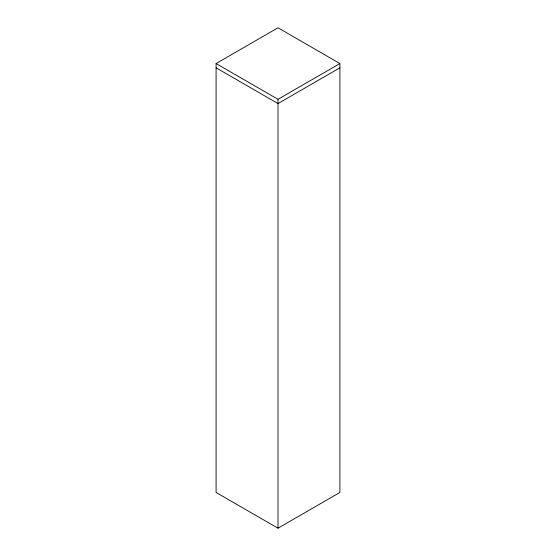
<?xml version="1.0" encoding="UTF-8"?>
<svg xmlns="http://www.w3.org/2000/svg" width="556" height="556" viewBox="0 0 556 556"><rect width="100%" height="100%" fill="white"/><g stroke="black" fill="none" stroke-linecap="round" stroke-linejoin="round"><path stroke-width="0.83" d="M216.089 63.544L278 27.8L339.911 63.544L339.911 492.456L278 528.2L216.089 492.456L216.089 63.544L278 99.288L339.911 63.544M339.911 67.832L278 103.576L216.089 67.832M278 99.288L278 528.2"/></g></svg>
